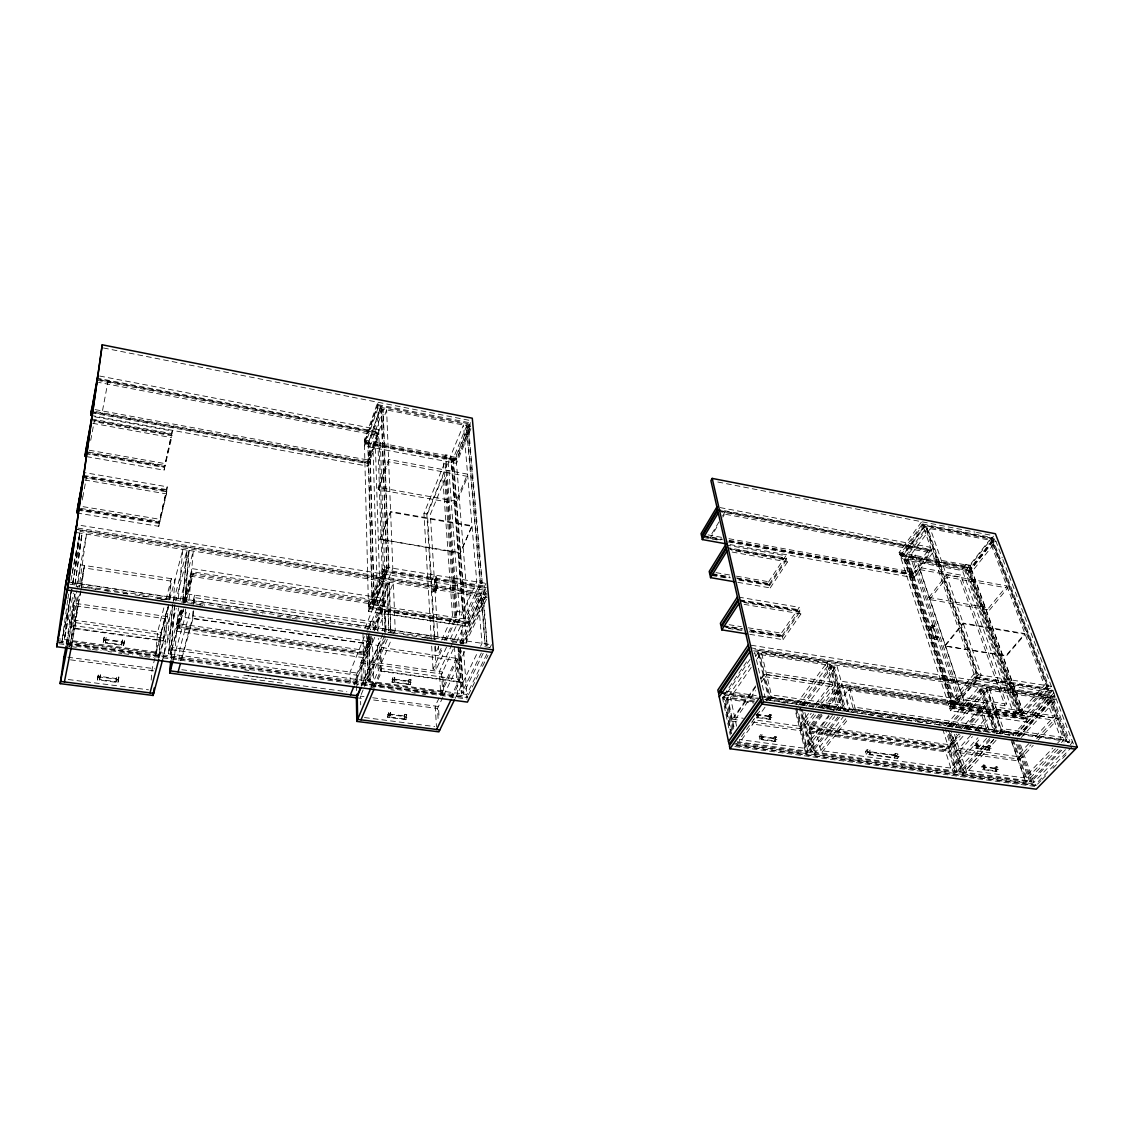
<?xml version="1.0" encoding="UTF-8"?>
<svg xmlns="http://www.w3.org/2000/svg" width="1134" height="1134" viewBox="0 0 1134 1134"><rect width="100%" height="100%" fill="white"/><g stroke="black" fill="none" stroke-linecap="round" stroke-linejoin="round"><path stroke-width="0.75" stroke-dasharray="5 3.75" d="M192.993 611.354L192.497 618.285L370.095 643.97L369.925 637.195M193.489 604.422L193.971 597.49L369.585 623.672L369.712 628.746M193.531 610.716L192.964 618.64L181.341 660.272M194.013 603.784L194.637 595.123L192.1 604.309M185.04 600.651L188.754 551.776L186.656 551.45L182.886 600.325L185.04 600.651L189.109 550.415L175.77 600.892M185.537 609.057L184.913 617.463L378.529 645.459L378.317 638.399M186.047 602.338L186.685 593.933L377.849 622.523L378.104 631.34M178.945 660.64L179.867 648.605L190.214 611.127M174.735 654.63L178.449 607.867M174.537 605.542L170.582 654.063L182.758 609.057L171.588 649.754L170.766 659.761M174.877 604.28L170.922 652.801L168.853 652.518L172.85 603.983M171.234 659.223L172.184 647.542L357.224 673.057L357.437 685.305M172.524 605.244L168.512 653.779L180.618 608.745M173.233 601.587L175.061 579.261L80.528 564.874L77.452 587.469M164.345 653.212L168.47 604.649M169.221 599.05L170.752 581.062L83.902 567.879L81.024 589.382M165.777 616.4L163.65 641.064L159.256 657.777M158.604 658.429L160.688 634.572L167.945 606.676M155.528 655.75L157.669 631.879L164.203 606.477M76.843 512.965L158.732 526.304L166.528 493.9L166.797 491.05L83.434 476.833M77.452 508.67L159.143 522.037L166.925 489.619L167.18 486.798L84.044 472.538M86.623 456.633L164.033 470.156L171.673 437.667L171.914 435.002L93.13 420.643M164.033 470.156L172.283 431.033L91.996 416.32M151.176 680.074L152.239 668.436L168.427 606.18M158.732 526.304L166.797 491.05M167.18 486.798L159.185 522.703L80.415 509.818M172.283 431.033L164.458 466.74L88.353 453.387M99.537 680.145L100.444 674.617L98.389 674.347L97.481 679.89L117.979 682.526L118.886 677.026L116.845 676.757L116.278 679.153M121.579 645.26L122.472 639.76L124.513 640.044L123.606 645.529L103.208 642.737L104.115 637.223L106.171 637.506L105.391 642.411L121.721 644.651L122.047 641.603L105.76 639.363M117.979 682.526L118.886 677.026M123.606 645.529L124.513 640.044M115.937 682.271L116.845 676.757M103.208 642.737L104.115 637.223M97.481 679.89L98.389 674.347M107.9 382.356L108.07 381.095L101.89 413.981L102.074 412.705M78.345 603.798L71.57 645.898M81.506 586.958L84.384 565.455L80.259 586.391M68.72 640.157L74.986 594.4M70.336 644.197L73.625 620.057L78.926 593.125M75.057 584.364L81.875 534.851L79.678 534.497L72.803 584.024L75.057 584.364L82.144 533.434L72.122 585.683M62.001 641.192L61.775 642.808L72.122 588.886M67.686 600.255L62.2 639.278L71.187 592.458M67.941 598.95L68.876 591.778M86.354 478.165L86.567 476.734L82.924 496.494M71.229 590.389L64.369 639.576L73.37 593.054M71.485 589.085L64.624 638.272L62.455 637.974M90.706 440.361L94.434 420.345L94.25 421.678L171.73 435.796L171.858 434.464L91.471 419.793M82.187 500.066L82.81 496.735M72.264 572.344L80.316 529.918L80.103 531.449L486.373 596.087L463.693 643.899L462.006 622.963L452.792 642.709M70.974 580.282L71.938 575.207M72.264 573.506L79.947 533.093L72.803 584.024M74.887 593.904L69.457 621.786L160.688 634.572M76.446 585.839L86.51 534.128L79.153 587.058M66.382 644.636L76.885 590.899M67.686 645.374L77.807 593.904M80.684 591.112L70.719 641.405L155.783 652.986L167.634 607.399M69.784 647.004L81.124 589.779M71.201 646.862L75.383 625.855L163.906 638.215M105.618 639.973L106.171 637.506M105.264 643.021L105.802 640.554L103.761 640.285M99.905 677.026L100.444 674.617M121.905 642.213L122.472 639.76M165.947 599.702L171.362 578.694L169.561 599.971L152.296 597.42M169.717 599.829L182.829 549.423L178.052 601.658M173.743 600.595L187.011 550.089L182.886 600.325M158.803 657.592L172.637 605.017M162.559 659.945L176.28 608.32M179.923 601.133L193.29 551.081L188.797 603.245M180.788 610.234L177.202 623.544L363.348 650.179L368.593 637.237M183.028 601.913L192 568.616L384.341 598.426L371.881 629.157M181.397 610.163L176.961 626.606L363.404 653.156L370.35 636.089M183.68 601.729L191.774 571.692L384.44 601.445L372.944 629.724M181.738 610.021L176.833 628.151L363.447 654.658L371.045 635.99M183.552 603.274L191.66 573.237M184.247 602.948L191.433 576.341L384.596 605.967L374.518 630.674M183.765 608.76L179.073 627.159L183.651 610.29M185.593 602.012L193.361 573.35L185.933 601.87M173.488 659.208L186.982 609.879M180.66 660.739L193.163 615.918L371.016 641.731L353.666 684.171M248.02 675.765L281.048 680.187M364.397 442.458L364.34 440.077L377.75 402.216L377.82 404.611L364.397 442.458L456.208 459.766L471.078 423.974M368.479 607.101L364.439 443.663L377.863 405.816L383.377 569.622L368.479 607.101L469.107 622.453L485.763 587.086L383.008 570.53M91.287 411.529L367.77 462.445L367.699 459.965L378.657 429.559L97.737 375.666M367.77 462.445L378.742 432.026L97.382 378.203M90.734 415.356L367.855 466.173L367.799 463.678L378.784 433.273L98.941 379.819M367.855 466.173L378.869 435.754L98.573 382.371M380.358 442.458L378.104 448.625L383.306 606.492L385.787 600.396L380.358 442.458L375.241 441.495L380.188 599.532L385.787 600.396M378.175 487.308L388.565 459.483L467.591 474.154L456.038 501.256L456.222 503.539L378.26 489.604L378.175 487.308L456.038 501.256M378.26 489.604L388.65 461.793L467.789 476.436L456.222 503.539M379.847 539.231L390.592 511.491L471.985 525.68L460.064 553.349L379.847 539.231L460.007 552.683M379.876 539.912L390.62 512.171L472.042 526.346L460.064 553.349M383.051 571.99L485.891 588.518L469.221 623.884L469.448 626.748L368.593 611.453L368.522 608.547L383.42 571.068L486.316 587.639M368.593 611.453L383.519 573.988L383.42 571.068M364.935 628.335L383.76 581.331L385.362 628.973L384.029 632.191M364.397 636.571L350.094 672.079L350.264 683.816M366.991 630.121L370.492 621.418L370.705 629.88M368.479 629.37L387.615 581.94L388.778 630.816L390.748 631.114L389.529 582.238L370.336 629.639M373.625 629.639L384.497 602.948L191.405 573.053M382.739 634.161L361.264 685.942L360.853 662.653L371.513 636.486M374.135 630.05L393.37 582.848L395.227 630.433L393.867 633.637M445.804 454.833L443.337 460.858L454.536 617.406L457.271 611.453L445.804 454.833L450.751 455.769L462.672 612.289L457.271 611.453M356.53 683.887L356.374 675.141L371.853 637.195M431.246 639.052L423.946 513.475L445.322 461.226L456.69 617.732L446.328 640.214M354.418 685.064L371.087 644.381L370.889 636.656M374.73 637.28L364.978 661.051L365.488 684.241M377.324 630.929L385.376 611.283L386.084 631.964L391.244 632.729M434.336 639.505L426.838 513.986L463.409 425.009L476.776 581.855L449.518 640.696M456.208 459.766L456.024 457.399L470.582 422.302M361.675 686.056L381.364 638.626M469.107 622.453L456.307 460.943L471.191 425.165L377.537 406.737M384.483 635.791L365.432 681.562L440.602 691.797L460.262 650.335M361.193 694.518L385.503 636.259M385.376 638.981L367.813 680.981L366.707 633.75M387.332 639.264L369.727 681.236L368.578 634.019M371.314 687.048L391.159 640.058M373.809 686.722L381.506 668.578L459.341 679.45L450.779 697.141M374.73 687.516L381.591 671.356L380.854 647.415M433.316 576.384L432.423 579.913L433.316 576.384L436.647 576.923L437.469 589.864L436.477 592.104L433.131 591.579L434.038 588.036L437.384 588.56M408.197 681.591L409.19 679.351L410.99 679.592L410.125 684.752L392.081 682.285L392.959 677.111L394.774 677.352L393.895 682.54M436.647 576.923L435.669 579.162L436.477 592.104M392.081 682.285L392.959 677.111M393.781 679.606L394.774 677.352M433.131 591.579L434.038 588.036M403.931 716.475L404.937 714.278L406.737 714.519L405.873 719.693L387.743 717.354L388.622 712.152L390.436 712.393L389.557 717.581M387.743 717.354L388.622 712.152M389.458 714.59L390.436 712.393M408.325 684.511L409.19 679.351M410.125 684.752L410.99 679.592M404.058 719.452L404.937 714.278M405.873 719.693L406.737 714.519M438.688 646.408L435.768 652.773L435.343 645.742M441.594 640.044L452.523 616.173L442.699 476.79L427.419 513.915L434.917 638.711M441.098 648.464L438.901 653.227L438.461 646.196M444.755 640.512L455.712 616.669L445.662 477.329L430.325 514.425L438.036 639.165M446.541 647.103L436.136 669.57L433.004 669.131L442.629 648.251M452.041 644.31L439.354 671.526L440.757 694.447M442.912 695.128L441.594 673.979L453.543 648.492M456.478 642.241L478.009 596.286L482.021 643.304L480.504 646.437M485.919 583.344L468.881 619.603L368.408 604.209L383.278 566.716L484.7 583.145M460.05 642.794L481.695 596.881L485.196 645.104L487.081 645.374L483.538 597.164M461.85 643.063L486.571 590.516L76.644 524.773M461.524 650.76L435.243 706.057L436.448 726.781M465.606 643.219L486.472 599.319M438.093 718.488L437.497 708.452L442.983 696.985M443.734 695.397L466.315 648.124M451.899 697.949L459.539 682.186L457.838 658.528M455.188 698.402L477.457 652.674M481.326 653.014L461.368 693.739L458.008 647.145M483.197 653.297L463.196 693.994L459.794 647.401M486.855 654.049L466.854 694.49L57.848 638.683M489.931 647.826L491.461 644.707M57.395 641.901L467.095 697.523L467.662 696.389L57.636 640.597M468.441 694.802L479.398 672.689M482.517 666.381L488.003 655.324M718.956 521.952L709.997 536.836L710.267 538.012L718.332 524.631M722.542 515.998L725.236 511.533L725.505 512.724L722.812 517.189M736.972 578.623L769.306 584.208L768.696 581.756L785.848 555.759L727.277 545.199M769.306 584.208L786.5 558.226L785.848 555.759M737.823 582.337L770.227 587.908L769.617 585.442L786.812 559.459L729.857 549.239M770.227 587.908L787.464 561.925L786.812 559.459M724.087 694.873L748.497 659.081M750.098 659.322L723.974 697.566L731.501 733.542M754.011 653.595L754.762 652.489L765.138 697.453M732.847 729.715L726.398 699.054L750.013 664.609M755.598 656.473L758.589 652.107L829.691 663.206L841.641 707.63L839.529 710.352M751.218 667.458L730.494 697.594L736.59 726.228M757.143 658.854L761.481 652.56L771.999 697.481L770 700.259M750.637 630.702L782.063 635.749L781.425 633.155L799.3 607.328L739.141 597.193M782.063 635.749L799.98 609.936L799.3 607.328M749.787 634.345L783.027 639.661L782.389 637.053L800.321 611.24L740.048 601.148M783.027 639.661L801.001 613.863L800.321 611.24M755.641 685.9L731.019 721.054L738.021 722.032M760.716 678.656L763.749 674.305L835.588 685.149L819.003 707.049M755.669 687.034L734.634 717.057L743.337 718.276M761.679 678.458L766.074 672.193L832.087 682.186L812.724 707.885M735.172 719.594L755.499 690.663M761.268 682.455L766.669 674.744M766.357 700.798L769.05 697.041L758.589 652.107M741.438 736.661L761.821 708.211M767.931 699.678L771.389 694.858L838.097 704.611L833.391 710.72M756.463 717.51L757.937 715.469L757.299 712.691M764.996 707.233L739.963 742.104L739.411 739.51L804.474 748.256L829.11 716.277M768.2 716.475L769.674 714.448L771.219 714.661L771.871 717.439L770.383 719.466L754.918 717.298M770.383 719.466L769.745 716.702L771.219 714.661M768.838 719.254L770.326 717.212L769.674 714.448M773.275 738.532L774.777 736.505L776.336 736.717L776.988 739.566L775.486 741.579L759.851 739.467L759.227 736.632L760.701 734.591L762.275 734.804L762.913 737.653L761.424 739.68M760.786 736.845L762.275 734.804M759.851 739.467L761.339 737.44L762.913 737.653M899.843 554.753L899.12 552.513L921.687 521.725L922.452 523.979L899.843 554.753L971.03 567.964L994.079 538.721L921.899 524.716M1025.533 718.219L949.3 706.794L900.212 555.873L922.835 525.099L995.085 539.118L971.441 569.07L1025.533 718.219L1052.366 688.948L974.971 676.7L922.835 525.099M796.408 704.001L826.884 662.766L838.791 707.205L836.679 709.941M798.563 705.178L829.691 663.206M906.789 560.338L930.305 528.642L981.222 675.184L954.644 706.198L906.789 560.338L965.091 571.097L1016.914 715.554L1044.457 685.234L989.472 540.096L965.091 571.097M775.486 741.579L774.834 738.744L776.336 736.717M773.927 741.367L775.429 739.354L774.777 736.505M802.319 704.653L832.143 664.552L844.15 708.948L843.313 710.012L844.901 710.238L845.723 709.175L833.703 664.793L803.836 704.866M915.209 555.036L911.467 560.054L959.69 705.858L963.914 700.954L915.209 555.036L911.254 554.299L959.69 700.302L963.914 700.954M806.132 706.269L836.793 665.275L848.884 709.629M729.247 541.017L912.714 574.272L911.949 571.975L930.475 547.311L718.63 507.309M912.714 574.272L931.269 549.621L717.439 509.35M808.514 713.484L799.045 726.058L753.784 719.736M730.069 544.575L913.848 577.745L913.083 575.434L931.666 550.784L721.196 511.193M799.654 728.567L811.264 713.201M815.474 707.616L832.767 684.723M913.848 577.745L932.474 553.094L723.435 513.9M813.815 713.896L801.043 730.764L752.026 723.974M815.459 715.058L807.975 724.909L947.613 744.514L956.713 734.123M820.818 707.999L841.144 681.236L984.014 702.967L961.263 728.935M818.932 714.207L808.655 727.688L948.478 747.221L959.733 734.407M823.142 708.665L841.91 684.029L984.95 705.702L964.368 729.134M820.336 714.222L809.01 729.077L948.903 748.582L960.186 735.768M824.574 708.878L842.534 685.319L842.916 686.722L825.991 708.892M821.767 714.42L811.193 728.269L810.838 726.88M986.566 738.418L955.48 772.906L814.198 754.039L808.939 732.876L822.618 714.987M826.913 709.36L843.71 687.388L987.09 709.005L994.277 729.871L991.215 733.259M828.94 715.214L816.111 731.869L821.455 753.019L848.09 719.14M833.206 709.657L849.649 688.295L855.546 709.657L853.42 712.365M832.469 715.384L805.097 750.836L795.501 711.628M735.753 743.564L806.487 753.019L834.652 716.645M928.902 597.42L946.38 574.895L1006.85 585.952L988.735 607.966L989.5 610.078L929.611 599.546L928.902 597.42L988.735 607.966M837.955 716.915L810.356 752.423L799.484 708.452M929.611 599.546L947.117 577.036L1007.644 588.064L989.5 610.078M839.529 717.142L811.901 752.636L801.001 708.665M814.198 754.039L843.186 716.929M847.438 711.5L849.55 708.778L843.71 687.388M965.885 564.477L962.029 569.396L1013.683 713.981L1018.049 709.161L1022.145 709.785L969.74 565.186L965.885 564.477L1018.049 709.161M845.78 718.786L820.846 750.58L950.802 768.072L977.962 737.71M851.195 711.868L854.866 707.191L987.856 726.639L983.858 731.118M971.03 567.964L970.236 565.738L993.809 535.772M933.863 637.918L935.451 635.947L938.158 636.401L938.569 637.62L936.982 639.59L934.26 639.137L930.277 627.017L931.85 625.032L934.544 625.486L934.955 626.691L933.381 628.675M930.674 628.222L932.247 626.237L931.85 625.032M936.982 639.59L932.97 627.471L934.544 625.486M934.26 639.137L935.848 637.166L935.451 635.947M936.571 638.371L938.158 636.401M944.92 645.416L963.106 623.048L1024.909 633.637L1006.056 655.509L945.118 646.04L1006.283 656.118L1025.15 634.26L963.319 623.672L945.118 646.04M893.521 755.442L895.165 753.5L898.256 753.926L899.035 756.576L897.391 758.504L866.163 754.294L865.426 751.629L867.042 749.673L870.175 750.098L870.926 752.763L869.31 754.72M866.163 754.294L867.779 752.324L867.042 749.673M868.573 752.055L870.175 750.098M894.287 758.093L895.931 756.151L895.165 753.5M897.391 758.504L896.625 755.868L898.256 753.926M948.435 704.157L974.063 674.035L1051.36 686.339L1024.583 715.625L843.058 688.253M949.3 706.794L976.927 674.489L926.294 527.863L903.585 558.594L951.256 704.583M949.725 708.126L1026.001 719.523L1026.95 722.145L950.59 710.777L949.725 708.126L978.359 674.73L927.626 528.132L904.889 558.849L952.659 704.795M950.59 710.777L977.678 679.209L977.224 677.877L952.716 706.525L953.155 707.843M946.068 725.165L978.656 687.388L993.54 730.679M948.634 725.873L981.534 687.828L996.474 731.104L995.567 732.125L980.655 688.862L982.087 689.075L997.027 732.337L995.567 732.125M950.051 726.086L982.98 688.054L997.948 731.317L997.027 732.337M951.993 727.489L986.566 687.686L1050.197 697.623L1066.414 740.374L1063.99 742.898M955.239 727.036L989.146 688.097L1004.242 731.317L1001.903 733.896M958.981 733.868L945.019 749.787L951.554 770.454L980.556 738.106M963.645 728.567L981.548 708.169L988.678 729.049L986.367 731.643M965.984 729.176L985.432 707.077L842.293 685.432M808.939 732.876L948.917 752.253L963.489 735.753M969.216 729.261L987.09 709.005M970.704 735.215L955.707 752.225L1018.516 760.942L1033.202 745.336M975.382 729.942L995.751 706.992L1054.762 715.937L1033.712 738.404M959.775 750.864L972.448 736.632M978.188 730.168L996.616 709.459M987.175 747.363L988.891 745.477L990.28 745.676L991.187 748.341L989.472 750.226L975.58 748.284L974.687 745.605L976.388 743.706L977.791 743.904L978.685 746.583L976.969 748.483M976.091 745.803L977.791 743.904M975.58 748.284L977.281 746.385L978.685 746.583M989.642 738.659L959.208 772.339L945.515 729.488M989.925 740.176L960.64 772.523L946.933 729.686M993.639 739.51L965.97 770L1024.271 777.853L1052.876 748.001M999.408 733.159L1003.363 728.793L1062.912 737.511L1057.639 743.025M948.903 731.047L962.653 773.856L993.866 739.467M999.267 733.514L1001.606 730.934L1066.414 740.374M974.687 745.605L988.564 747.561L990.28 745.676M996.049 740.332L966.778 772.495L954.445 734.364M988.083 750.042L989.798 748.156L991.187 748.341M994.348 768.583L996.091 766.712L997.481 766.896L998.416 769.632L996.673 771.503L982.654 769.603L981.746 766.867L983.476 764.996L984.879 765.181L985.8 767.916L984.057 769.802M1026.001 719.523L1052.862 690.266L975.438 678.019L976.346 680.683M983.15 767.066L984.879 765.181M1012.648 735.356L1047.688 697.226L1063.862 740.006L1061.438 742.529M982.654 769.603L984.383 767.732L985.8 767.916M763.253 696.616L1016.489 733.5L1053.869 692.888L748.341 644.792M1015.058 735.768L1050.197 697.623M1017.992 735.938L1052.239 698.856L1068.937 742.77L1069.901 741.792L1053.628 699.068L1019.353 736.136M1018.757 736.476L1055.385 696.857L754.535 649.768M1021.167 737.511L1056.392 699.508L753.415 652.277M981.746 766.867L995.751 768.781L997.481 766.896M995.269 771.318L997.013 769.447L998.416 769.632M1028.878 743.578L1016.773 756.491L958.995 748.412M1017.623 758.915L1030.962 744.712M1036.646 738.645L1055.683 718.389M1037.964 740.275L1058.206 718.758L993.994 709.076M1055.385 748.823L1025.136 780.32L1011.882 742.586M962.653 773.856L1026.029 782.318L1059.142 747.93M1060.375 749.971L1029.686 781.765L1014.746 739.453M1052.706 700.061L1051.317 699.848L1067.533 742.572L1068.483 741.579M1061.793 750.169L1031.075 781.95L1016.107 739.651M1065.436 749.716L1033.839 782.318L737.256 742.642M1070.283 744.712L1072.721 742.203L760.191 696.73M736.065 745.293L1034.818 785.068L1071.63 747.193M1040.998 780.589L1035.299 786.443L731.132 746.059M1042.189 779.356L1046.994 774.437M1052.976 768.285L1057.781 763.352M1062.572 758.433L1066.158 754.734M98.02 677.48L100.075 677.749M116.504 679.876L118.546 680.131M388.721 715.143L390.55 715.384M405.065 717.269L406.865 717.496M68.267 679.521L148.526 689.826M364.453 717.538L434.691 726.554M97.85 676.757L118.319 679.422M387.644 714.363L405.745 716.702M67.756 657.21L154.635 668.748M364 696.588L360.527 696.12L360.697 704.866M372.689 697.75L438.447 706.482L439.142 718.191M70.506 659.832L153.544 670.832M356.388 697.708L365.02 698.842M373.639 699.99L437.497 708.452M243.867 675.198L285.13 680.74M960.073 771.389L961.504 771.574L948.293 730.367M1030.579 780.844L1031.968 781.028L1016.971 738.716M737.086 741.721L807.89 751.204L797.471 708.878M181.794 669.698L346.876 691.74M733.032 743.762L1035.711 784.147L1036.207 785.522L733.329 745.222M761.155 736.335L773.657 738.036L774.309 740.871L761.793 739.17L760.701 734.591M759.227 736.632L774.834 738.744M775.429 739.354L776.988 739.566M865.426 751.629L896.625 755.868M58.869 642.411L466.017 697.665M867.779 752.324L870.926 752.763M895.931 756.151L899.035 756.576M66.566 643.673L159.171 656.246L161.255 632.389L69.897 619.533L66.126 645.926L69.613 646.394M58.911 643.743L467.208 699.054M244.774 669.882L248.927 670.449M71.357 646.635L80.089 647.812M87.063 648.747L90.55 649.229M92.293 649.456L101.025 650.647M107.999 651.582L111.486 652.05M118.475 653L121.962 653.467M123.705 653.708L132.423 654.885M139.411 655.835L142.898 656.303M144.642 656.543L153.359 657.72M369.996 687.006L373.483 687.473M390.861 689.826L394.349 690.308M411.727 692.647L415.214 693.129M422.16 694.065L425.633 694.532M103.577 639.689L123.932 642.496M391.981 679.365L409.984 681.832M122.146 642.808L124.187 643.091M393.059 680.031L394.873 680.287M409.331 682.271L411.132 682.512M171.588 649.754L356.374 675.141M809.775 728.071L949.739 747.618L949.314 746.271L809.435 726.681M732.323 719.197L740.403 720.317M752.607 722.018L802.418 728.949M957.224 750.51L1020.09 759.256M809.704 731.869L949.768 751.303M176.592 631.227L363.504 657.649M756.208 714.222L768.569 715.979L769.206 718.743L756.832 717M755.839 714.732L769.745 716.702M756.378 715.256L757.937 715.469M770.326 717.212L771.871 717.439M360.853 662.653L441.594 673.979M177.301 625.344L363.901 651.965L363.929 653.467L177.173 626.889M781.836 702.697L785.338 703.208M830.783 709.785L834.284 710.295M879.743 716.872L883.23 717.383M977.636 731.047L981.123 731.558M723.946 694.887L755.428 699.451M754.649 701.081L727.674 697.197L734.152 727.858M722.769 697.396L754.294 701.946M726.398 699.054L754.124 703.052M769.05 697.041L841.641 707.63M849.55 708.778L994.277 729.871M726.568 691.272L756.265 695.596M722.245 692.165L757.285 697.254M766.045 698.53L1018.289 735.172M1067.533 742.572L1068.937 742.77M720.161 693.002L756.874 698.331M765.62 699.593L798.846 704.412M800.59 704.668L867.042 714.307M868.786 714.562L896.767 718.616M898.511 718.871L916.003 721.408M917.746 721.663L945.728 725.717M947.471 725.973L964.963 728.496M966.707 728.751L994.688 732.819M996.446 733.06L1013.924 735.597M722.542 693.54L757.597 698.629M764.599 699.635L768.115 700.146M769.858 700.401L797.911 704.469M799.654 704.724L817.189 707.262M818.946 707.517L836.467 710.054M838.224 710.309L846.985 711.585M848.742 711.84L866.263 714.377M868.02 714.633L885.541 717.17M887.298 717.425L896.058 718.701M897.816 718.956L904.819 719.962M906.576 720.218L915.336 721.493M917.094 721.748L934.629 724.286M936.372 724.541L945.146 725.817M946.89 726.058L953.907 727.078M955.65 727.333L964.424 728.609M966.168 728.864L983.702 731.402M985.46 731.657L994.22 732.918M995.964 733.174L1002.98 734.194M1004.738 734.449L1013.498 735.711M71.215 582.663L462.828 640.738L463.041 643.616L486.245 594.641L75.95 529.224M70.01 584.223L463.593 642.454M84.951 587.469L93.598 588.744M95.313 589L103.945 590.275M105.675 590.531L112.578 591.551M114.307 591.806L128.128 593.847M135.031 594.868L141.934 595.889M143.664 596.144L150.567 597.164M392.974 632.985L401.578 634.26M403.293 634.501L410.182 635.522M411.897 635.777L420.516 637.053M422.231 637.308L429.12 638.329M430.835 638.584L436.009 639.335M451.502 641.631L458.377 642.652M460.106 642.907L463.551 643.417M76.049 586.448L79.55 586.973M81.294 587.228L89.104 588.305M90.862 588.56L97.864 589.595M104.059 590.587L108.368 591.14M123.323 593.436L127.618 593.989M142.586 596.286L146.881 596.838M157.385 598.383L166.131 599.673M181.114 601.97L185.395 602.523M187.138 602.778L194.141 603.812M195.898 604.082L204.644 605.372M219.642 607.668L223.894 608.207M225.652 608.476L232.654 609.511M238.891 610.503L243.158 611.056M253.662 612.601L262.408 613.905M277.419 616.201L280.92 616.712M286.916 617.52L290.417 618.044M292.175 618.299L300.184 619.561M315.947 621.886L319.448 622.41M325.43 623.204L328.931 623.728M388.452 632.517L395.454 633.552M421.72 637.436L425.222 637.946M426.965 638.201L433.968 639.236M460.234 643.12L463.735 643.644M484.742 646.734L489.987 647.514M160.83 599.177L164.331 599.688M199.343 604.861L202.844 605.372M949.895 706.099L1026.157 717.538L1026.624 718.843L950.32 707.418M68.564 581.955L490.2 644.523M841.088 685.106L984.057 706.723L984.525 708.098L841.471 686.509M1016.914 715.554L848.161 690.209L853.363 709.104L986.226 728.467L979.932 710.012M368.833 606.222L469.504 621.616L469.618 623.034L368.862 607.668M368.522 608.547L469.221 623.884M191.292 574.598L383.972 604.224L383.93 602.721M750.722 647.84L1054.875 695.525L1017.425 736.108L1016.489 733.5M754.932 649.725L1053.968 696.531L1054.464 697.849L753.515 650.845M433.06 590.275L436.406 590.8M974.347 677.423L1051.714 689.67L1052.21 690.975L974.815 678.756M77.963 528.09L486.826 593.408M77.75 529.621L486.968 594.854M77.31 532.668L487.223 597.76M729.105 624.706L741.31 626.677M748.284 627.797L781.425 633.155M383.377 569.622L484.445 585.924M723.605 625.67L742.657 628.732M749.588 629.852L782.488 635.153L782.8 636.443L749.886 631.156M722.698 626.195L741.905 629.285M725.618 627.258L742.954 630.05M728.226 628.364L742.203 630.603M749.191 631.723L782.389 637.053M77.254 510.102L159.001 523.454M83.066 506.671L159.412 519.216M80.627 508.386L159.327 521.286M744.102 604.365L801.001 613.863M935.848 637.166L938.569 637.62M934.26 637.421L936.967 637.875M739.737 599.829L799.98 609.936M739.892 600.566L799.541 610.56L799.881 611.864L743.606 602.452M83.278 477.641L166.599 491.83L166.726 490.412L83.477 476.209M84.766 480.008L166.528 493.9M932.247 626.237L934.955 626.691M930.277 627.017L932.97 627.471M931.071 627.726L933.764 628.179M83.632 475.401L166.925 489.619M716.008 572.627L729.601 574.981M736.405 576.157L768.696 581.756M712.322 573.676L729.715 576.682M736.661 577.886L769.717 583.599L770.014 584.832L736.958 579.12M711.443 574.215L730.168 577.447M712.591 574.924L729.984 577.929M711.713 575.462L728.737 578.397M738.957 580.154L769.617 585.442M85.475 452.31L164.402 466.173M85.291 453.657L164.288 467.492M423.946 513.475L426.838 513.986M89.288 450.241L164.657 463.522M88.537 452.041L164.586 465.408M732.153 552.045L787.464 561.925M726.114 547.368L786.5 558.226M729.658 548.728L786.075 558.849L786.401 560.083L731.657 550.274M708.027 534.879L721.961 537.417M728.935 538.693L911.949 571.975M92.761 423.322L171.673 437.667M703.548 535.659L722.16 539.033M729.105 540.294L913.139 573.705M703.293 536.297L722.33 539.756M707.035 537.431L720.685 539.912M729.375 541.485L913.522 574.853M703.548 537.488L717.397 539.997M727.787 541.882L913.083 575.434M94.292 412.578L368.054 462.97L368.026 461.736L91.429 410.749M91.103 412.79L367.799 463.678M91.613 418.985L172.042 433.684M900.368 554.03L971.583 567.255L971.994 568.361L900.736 555.15M900.212 555.873L971.441 569.07M95.114 409.615L367.699 459.965M899.12 552.513L970.236 565.738M364.34 440.077L456.024 457.399M364.709 441.58L456.563 458.901L456.662 460.092L364.751 442.784M364.439 443.663L456.307 460.943M718.687 510.3L930.83 550.217L931.227 551.379L718.97 511.491M97.24 379.011L378.472 432.763L378.515 434.01L97.056 380.287M922.452 523.979L992.945 537.672M922.296 525.85L994.504 539.841L994.079 538.721M717.836 482.021L894.882 516.509M896.611 516.849L974.914 532.101M976.459 532.399L990.379 535.106M103.449 347.968L471.234 420.714M377.82 404.611L471.446 423.081M377.494 405.533L471.56 424.272M995.709 540.748L1002.229 557.815M1002.867 559.473L1073.785 744.967M1049.46 698.416L1065.648 741.168M965.87 570.104L1017.779 714.59M1020.557 744.925L1034.818 785.068M1013.286 739.921L1027.631 780.66L964.198 772.155L950.93 730.948M1012.024 739.056L1026.922 781.397M1011.159 740.006L1026.029 782.318M986.566 687.686L1001.606 730.934M985.843 688.508L1000.868 731.742M988.891 745.477L989.798 748.156M996.091 766.712L997.013 769.447M988.564 747.561L989.472 750.226M995.751 768.781L996.673 771.503M976.388 743.706L977.281 746.385M983.476 764.996L984.383 767.732M907.526 559.331L955.48 705.22M950.802 733.386L963.503 772.906M942.694 729.077L956.331 771.956M948.917 752.253L955.48 772.906M844.901 710.238L832.895 665.871L831.35 665.63L843.313 710.012M829.039 664.07L840.974 708.481M804.871 712.478L814.992 753.047M802.177 709.345L812.681 751.629L811.136 751.417L800.25 707.432M796.465 708.013L807.266 752.012M795.714 709.019L806.487 753.019M757.98 652.986L768.413 697.92M727.107 698.02L733.967 730.551M731.869 730.806L724.683 696.531L723.109 696.304L730.991 734.01M722.401 697.339L730.253 735.045M487.081 645.374L482.956 598.412L481.114 598.114L485.196 645.104M466.811 643.261L465.28 623.459L381.988 610.772L382.64 630.816M467.662 696.389L467.775 697.906M463.622 651.384L467.095 697.523M462.403 643.857L460.999 625.103L384.483 613.494L385.163 634.161M448.284 461.793L459.922 618.228M460.461 647.968L463.763 692.846L461.935 692.605L458.547 645.983M454.422 646.621L457.697 693.243M434.761 646.578L436.136 669.57M431.671 646.125L433.004 669.131M390.748 631.114L389.019 583.514L387.091 583.216L388.778 630.816M372.391 638.059L373.54 681.761M369.06 632.829L370.223 680.06L368.309 679.79L367.189 632.559M362.979 633.197L364 680.457M356.558 685.631L356.643 690.875M169.505 616.939L167.435 641.589L71.073 628.193L74.475 603.245L169.505 616.939M165.167 618.71L163.296 640.512L74.915 628.222L77.877 606.166L165.167 618.71M116.419 678.557L116.079 681.662L99.679 679.549L100.047 676.431L116.419 678.557M377.948 408.212L364.496 446.073L456.492 463.324L471.772 426.653L377.948 408.212M380.967 406.213L368.153 443.422L380.967 406.213M381.421 408.892L367.898 446.711L372.136 604.776L387.091 567.326L381.421 408.892M383.164 409.246L369.613 447.023L374.007 605.06L388.99 567.638L383.164 409.246M386.637 409.927L373.015 447.661L377.735 605.627L392.803 568.262L386.637 409.927M386.822 571.153L372.604 608.249L386.822 571.153M466.754 425.661L451.573 462.403L463.508 618.781L480.447 582.451L466.754 425.661M468.427 425.987L453.217 462.715L465.294 619.051L482.276 582.748L468.427 425.987M435.895 578.071L434.917 580.31L435.569 590.672L436.547 588.433L435.895 578.071M924.579 525.24L903.004 554.512L903.373 555.632L924.961 526.36L924.579 525.24M923.615 527.353L900.935 558.112L972.249 571.295L995.936 541.343L923.615 527.353M992.066 540.592L968.422 570.586L1020.501 715.001L1047.221 685.673L992.066 540.592M993.356 540.847L969.698 570.813L1021.862 715.214L1048.61 685.9L993.356 540.847M404.314 718.913L389.812 717.042L389.699 714.037L404.186 715.923L404.314 718.913M957.025 771.191L815.615 752.239L810.314 731.061L950.448 750.538L957.025 771.191M994.787 768.115L983.589 766.598L984.496 769.334L995.709 770.851L994.787 768.115M893.932 754.961L868.97 751.573L869.707 754.223L894.698 757.611L893.932 754.961M443.975 694.887L362.157 683.788L361.689 660.598L442.529 671.966L443.975 694.887M408.438 681.024L394.037 679.039L394.136 681.973L408.58 683.958L408.438 681.024M458.32 681.548L380.599 670.733L379.947 649.584L456.832 660.626L458.32 681.548M462.856 682.64L378.146 670.874L377.452 646.933L461.127 658.996L462.856 682.64M987.615 746.895L976.516 745.336L977.395 748.001L988.508 749.56L987.615 746.895M836.609 706.539L769.972 696.829L765.28 676.729L831.307 686.665L836.609 706.539M1061.211 739.297L1001.705 730.622L994.986 711.287L1054.01 720.175L1061.211 739.297M830.627 684.128L764.685 674.177L760.106 654.545L825.453 664.708L830.627 684.128M1053.089 717.737L994.121 708.821L987.544 689.926L1046.03 699.026L1053.089 717.737M953.269 704.101L951.851 703.888L904.11 557.885L905.428 558.126L953.269 704.101M1018.474 713.825L956.146 704.441L908.121 558.523L966.48 569.325L1018.474 713.825M1022.485 714.533L1021.124 714.321L968.975 569.878L970.25 570.118L1022.485 714.533M374.362 604.195L372.491 603.912L368.224 445.832L369.925 446.144L374.362 604.195M465.691 618.214L463.905 617.931L451.927 461.552L453.572 461.864L465.691 618.214M1006.595 704.058L962.44 697.311L919.107 567.425L960.739 575.066L1006.595 704.058M1005.05 705.787L960.937 699.068L917.746 569.225L959.35 576.837L1005.05 705.787M977.735 675.453L976.303 675.226L925.741 528.614L927.073 528.869L977.735 675.453M1047.958 686.609L1046.569 686.382L991.485 541.315L992.774 541.57L1047.958 686.609M388.636 568.559L386.722 568.247L381.095 409.813L382.838 410.154L388.636 568.559M481.851 583.627L480.036 583.344L466.386 426.554L468.058 426.88L481.851 583.627"/><path stroke-width="1.5" d="M360.995 687.672L356.771 697.878L169.689 673.086L170.639 661.42M171.106 660.881L170.298 670.889L357.635 695.794M64.014 656.714L60.173 683.632L153.104 695.468L153.416 691.981M154.139 688.097L153.671 693.342L60.598 681.449M77.452 508.67L84.044 472.538M85.291 453.657L84.908 456.336L91.613 418.985M85.475 452.31L91.996 416.32M91.287 411.529L91.641 408.977M102.23 344.793L67.941 587.27L493.375 649.938L472.283 418.205L102.23 344.793L67.402 590.077L492.156 652.39M493.375 649.938L467.435 702.102L56.7 646.734L57.168 643.502M65.531 584.903L76.644 524.773M97.737 375.666L90.734 415.356L96.844 382.03M83.632 475.401L76.843 512.965L83.023 479.71M76.219 527.82L65.318 586.42L57.395 641.901L68.564 581.955M64.893 589.453L75.567 532.399M56.7 646.734L67.87 586.831M63.589 658.911L66.041 646.366M60.173 683.632L67.36 647.089M64.397 681.931L71.229 647.613M150.014 692.874L158.817 659.449M153.104 695.468L162.559 659.945M169.689 673.086L173.034 660.867M178.081 671.923L180.405 663.603M350.42 694.83L353.751 686.694M360.598 687.558L356.388 697.708L356.799 721.408L438.886 731.855L454.422 699.976M356.799 721.408L370.62 688.664M360.995 719.835L374.036 689.132M436.604 729.488L451.134 699.536M761.197 701.124L729.375 745.818L729.984 748.738L1036.278 789.207L1077.3 747.178L995.411 533.745L712.209 478.406L710.905 480.674L761.864 704.072L1075.372 749.149M716.901 506.969L701.053 533.618L701.563 535.985L717.439 509.35M717.709 510.541L701.818 537.176L702.329 539.557L726.596 543.937M702.329 539.557L718.261 512.937M725.547 544.887L709.204 571.451L709.742 573.917L726.114 547.368M726.398 548.615L710.012 575.165L710.55 577.645L734.421 581.756M710.55 577.645L726.965 551.11M737.426 596.909L720.388 623.303L720.955 625.925L738.021 599.546M738.319 600.864L721.238 627.23L721.805 629.866L746.3 633.793M721.805 629.866L738.929 603.501M748.341 644.792L717.836 690.011L718.403 692.761L748.979 647.557M749.291 648.946L718.687 694.136L729.077 744.372L760.857 699.664M719.268 696.9L749.928 651.738M728.482 741.466L760.191 696.73M729.984 748.738L763.437 701.875L712.209 478.406M439.836 729.899L357.649 719.395L357.224 695.681M763.437 701.875L1077.3 747.178M719.112 691.712L722.245 692.165M356.7 694.377L356.771 697.878"/></g></svg>
